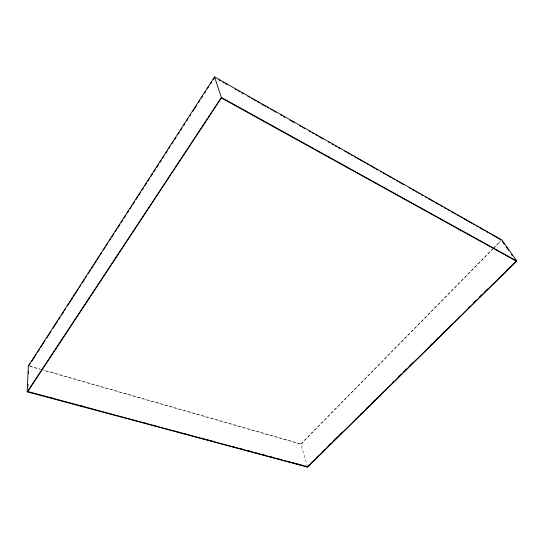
<?xml version="1.0" encoding="UTF-8"?>
<svg xmlns="http://www.w3.org/2000/svg" width="544" height="544" viewBox="0 0 544 544"><rect width="100%" height="100%" fill="white"/><g stroke="black" fill="none" stroke-linecap="round" stroke-linejoin="round"><path stroke-width="0.41" stroke-dasharray="2.72 2.04" d="M307.516 466.874L300.859 443.958L492.463 249.125M493.054 248.52L500.793 240.659M493.53 248.39L300.914 444.183L43.84 370.403M494.122 247.785L501.255 240.536M29.634 366.058L41.072 369.342M41.888 369.573L300.859 443.958M29.968 366.418L39.76 369.226"/><path stroke-width="0.82" d="M27.2 391.85L28.336 365.949L214.52 76.894L501.854 239.931L516.8 261.004L307.571 467.106L27.2 391.85L221.394 97.444L214.52 76.894M515.358 259.774L516.324 261.134L307.516 466.874L27.71 391.449M27.955 385.866L28.023 384.2M28.492 373.34L28.567 371.668M28.818 365.82L30.199 363.678M31.579 361.542L36.176 354.402M37.556 352.26L39.399 349.404M40.78 347.262L44.914 340.843M46.757 337.987L50.898 331.561M52.734 328.705L57.8 320.858M58.718 319.43L60.098 317.288M61.479 315.146L63.777 311.576M64.695 310.155L65.613 308.727M67.456 305.871L72.515 298.017M73.433 296.589L78.499 288.742M79.417 287.314L80.798 285.172M82.178 283.03L84.476 279.46M85.394 278.032L86.319 276.604M88.155 273.754L90.454 270.184M91.378 268.756L93.214 265.9M94.139 264.472L96.438 260.902M97.356 259.474L99.198 256.625M100.116 255.197L101.497 253.055M103.333 250.199L105.176 247.343M106.094 245.915L107.936 243.059M109.317 240.924L111.153 238.068M112.078 236.64L113.914 233.784M115.294 231.642L117.137 228.786M118.055 227.358L119.898 224.509M121.278 222.367L122.658 220.225M124.039 218.083L125.875 215.227M127.255 213.085L128.636 210.943M130.016 208.801L131.859 205.952M132.777 204.524L134.613 201.668M135.993 199.526L137.836 196.67M138.754 195.242L140.597 192.386M141.977 190.244L143.358 188.108M144.738 185.966L146.574 183.11M147.954 180.968L149.335 178.826M150.715 176.684L152.558 173.828M153.938 171.693L155.312 169.551M156.692 167.409L158.535 164.553M159.916 162.411L161.296 160.269M162.676 158.127L164.057 155.985M165.893 153.136L167.273 150.994M168.654 148.852L170.034 146.71M171.877 143.854L173.257 141.712M174.638 139.57L176.018 137.435M177.854 134.579L179.234 132.437M180.615 130.295L181.995 128.153M183.838 125.297L184.756 123.869M186.592 121.02L187.972 118.878M189.815 116.022L190.733 114.594M192.576 111.738L196.717 105.312M198.553 102.462L199.934 100.32M201.314 98.178L202.694 96.036M204.537 93.18L205.455 91.752M207.291 88.896L208.672 86.761M210.514 83.905L211.432 82.477M213.275 79.621L214.656 77.479M27.696 391.714L221.462 97.825M317.132 457.096L318.947 455.308M322.572 451.731L324.992 449.344M328.018 446.366L331.044 443.38M333.465 441L337.702 436.825M338.905 435.628L342.536 432.052M355.246 419.533L356.456 418.336M360.686 414.168L362.501 412.372M366.132 408.796L369.158 405.817M371.579 403.43L375.21 399.854M377.019 398.065L378.835 396.277M392.754 382.561L393.965 381.371M398.194 377.196L400.615 374.809M403.641 371.831L406.667 368.846M409.088 366.459L413.318 362.284M430.868 344.991L432.072 343.801M436.308 339.626L438.124 337.838M441.755 334.261L444.781 331.282M446.597 329.487L450.826 325.319M468.377 308.026L469.581 306.83M473.817 302.654L476.238 300.274M479.264 297.289L482.29 294.311M484.711 291.924L487.73 288.946M506.484 270.456L507.695 269.266M511.931 265.091L513.747 263.303M49.858 397.399L52.319 398.065M80.213 405.559L82.674 406.218M145.024 422.98L147.478 423.64M153.224 425.184L155.686 425.843M175.372 431.14L177.834 431.8M183.58 433.344L186.041 434.003M201.627 438.192L204.088 438.858M205.727 439.294L208.189 439.96M209.828 440.402L212.289 441.062M231.975 446.352L234.437 447.012M240.183 448.555L242.644 449.222M248.384 450.765L250.845 451.425M256.591 452.968L259.046 453.628M262.33 454.512L264.792 455.172M270.531 456.715L272.993 457.375M278.739 458.918L281.2 459.585M286.94 461.128L289.401 461.788M292.686 462.672L295.147 463.332M296.786 463.774L299.248 464.433M300.886 464.875L303.348 465.535M304.987 465.977L307.516 466.874M221.53 98.036L516.324 261.134M221.394 97.444L516.8 261.004M219.089 79.995L220.565 80.832M222.782 82.09L224.264 82.926M225.74 83.762L227.215 84.606M235.348 89.209L236.824 90.052M238.299 90.889L239.782 91.725M241.998 92.983L243.474 93.82M247.908 96.336L249.39 97.172M251.607 98.43L253.082 99.266M254.558 100.103L256.04 100.946M257.516 101.782L259.733 103.04M261.208 103.877L265.649 106.393M267.124 107.229L268.6 108.066M270.817 109.324L272.299 110.16M273.775 110.996L275.992 112.254M280.425 114.77L281.901 115.607M283.383 116.45L284.859 117.286M290.034 120.217L294.467 122.733M299.642 125.664L301.118 126.5M302.593 127.344L304.81 128.595M309.244 131.111L310.726 131.947M312.202 132.79L313.684 133.627M315.901 134.885L317.376 135.721M318.852 136.558L323.286 139.074M328.46 142.004L329.936 142.841M332.153 144.099L333.635 144.942M335.111 145.778L336.593 146.615M338.069 147.451L340.286 148.709M344.719 151.225L346.195 152.062M347.677 152.898L349.894 154.156M351.37 154.992L352.845 155.836M354.328 156.672L362.454 161.282M363.936 162.119L365.412 162.955M366.887 163.792L369.104 165.05M370.586 165.886L375.02 168.402M376.496 169.238L377.971 170.082M380.188 171.333L381.67 172.176M383.146 173.012L385.363 174.27M386.845 175.107L391.279 177.623M392.754 178.459L394.23 179.296M396.447 180.554L397.929 181.39M399.405 182.233L403.838 184.742M409.013 187.68L410.489 188.516M411.971 189.353L414.188 190.611M415.664 191.447L417.139 192.284M418.622 193.127L420.097 193.963M421.573 194.8L423.055 195.636M425.272 196.894L426.748 197.73M428.223 198.574L433.398 201.504M434.88 202.341L439.314 204.857M440.79 205.693L443.006 206.951M444.482 207.788L445.964 208.624M447.44 209.467L449.657 210.725M451.132 211.562L455.566 214.071M457.048 214.914L459.265 216.172M460.741 217.008L462.223 217.845M463.699 218.681L471.825 223.292M473.307 224.128L474.783 224.971M476.258 225.808L478.475 227.066M479.958 227.902L484.391 230.418M485.867 231.254L488.084 232.512M489.566 233.349L491.042 234.185M492.517 235.022L500.65 239.632M502.35 241.414L504.281 244.134M506.206 246.854L508.613 250.254M511.503 254.334L512.468 255.694"/></g></svg>
